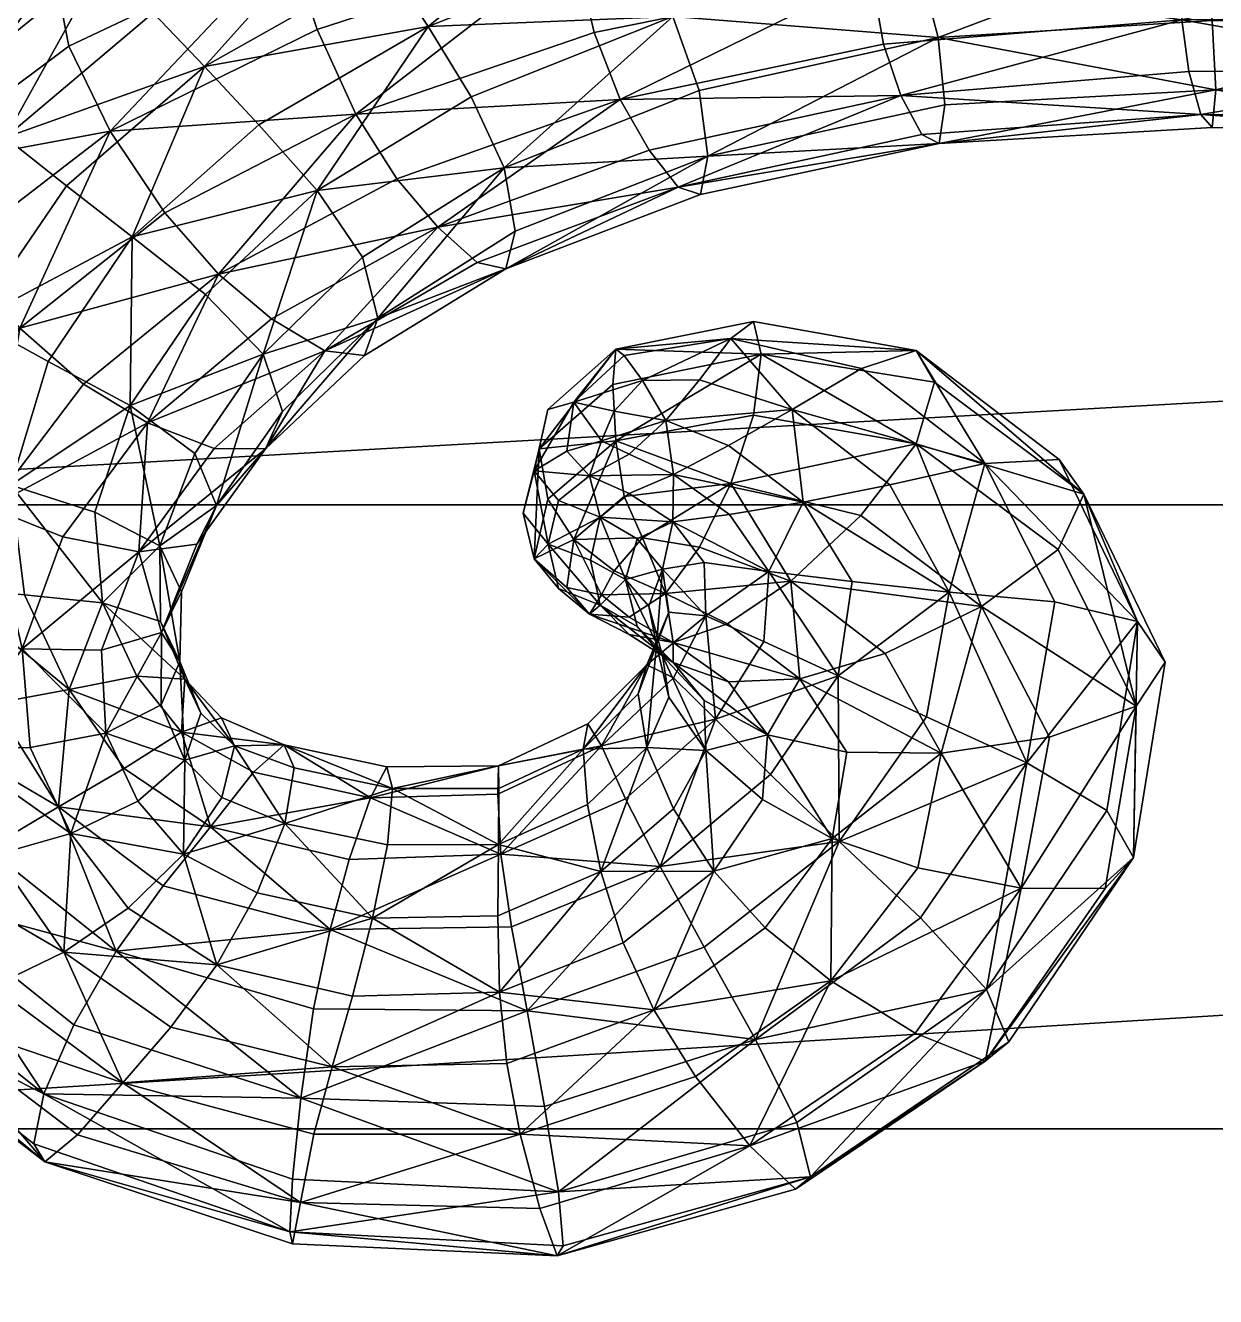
# Model space of a CAD drawing. Header units: millimetres. Extents: x -50 to 50, y -41 to 41.
# Drawn here: x -43.62 to -31.8, y -22.58 to -9.95 of the extents above; entities that cross this region are included whole.
import ezdxf

# ---------------------------------------------------------------- set-up
doc = ezdxf.new("R2010")
doc.units = ezdxf.units.MM
doc.layers.get('0').update_dxf_attribs({"true_color": 0x9ab9e5})

msp = doc.modelspace()

# ---------------------------------------------------------------- meshes
at = {"color": 221, "true_color": 0xe59ad7}
mesh = msp.add_polyface(dxfattribs=at)
corners = [(50, 7.841, -4.036), (-50, 7.835, -4.01), (-50, 7.841, -4.036), (50, 7.835, -4.01), (-50, 7.824, -3.986), (50, 7.824, -3.986), (-50, 7.81, -3.967), (50, 7.81, -3.967), (-50, 7.793, -3.952), (50, 7.793, -3.952), (-50, 7.774, -3.942), (50, 7.774, -3.942), (-50, 7.753, -3.939), (50, 7.753, -3.939), (-50, 4.075, -3.939), (50, 4.075, -3.939), (-50, 3.902, -3.93), (50, 3.902, -3.93), (-50, 3.735, -3.904), (50, 3.735, -3.904), (-50, 3.579, -3.86), (50, 3.579, -3.86), (-49.999, 3.437, -3.796), (50.001, 3.437, -3.796), (-49.999, 3.315, -3.713), (50.001, 3.315, -3.713), (-49.999, 3.216, -3.61), (50.001, 3.216, -3.61), (-49.998, 3.145, -3.487), (50.002, 3.145, -3.487), (-49.972, 0.029, 2.526), (50.028, 0.029, 2.526), (-49.95, -4.089, 8.036), (50.05, -4.089, 8.036), (-49.934, -9.055, 12.883), (50.066, -9.055, 12.883), (-49.927, -14.713, 16.906), (50.073, -14.713, 16.906), (-49.933, -20.911, 19.946), (50.067, -20.911, 19.946), (-49.955, -27.494, 21.842), (50.045, -27.494, 21.842), (-49.996, -34.306, 22.435), (50, -24.332, 35.502), (-50, 40.5, -19.602), (-50, -24.332, 35.502), (-50, -40, 35.498), (-50, -40.115, 35.485), (-50, -40.22, 35.447), (-50, -40.313, 35.388), (-50, -40.39, 35.31), (-50, -40.449, 35.218), (-50, -40.487, 35.112), (-50, -40.5, 34.998), (-50.057, -34.808, 23.41), (-50.07, -34.808, 23.963), (-50.073, -34.808, 24.532), (-50.067, -34.808, 25.112), (-50.055, -34.808, 25.698), (-50.039, -34.807, 26.285), (-50.019, -34.807, 26.869), (-50.015, -34.82, 26.986), (-50.011, -34.858, 27.093), (-50.007, -34.919, 27.188), (-50.004, -34.998, 27.267), (-50.073, 14.934, -8.709)]
mesh.append_faces([[corners[k] for k in face] for face in [(0, 1, 2), (3, 4, 1), (5, 6, 4), (7, 8, 6), (9, 10, 8), (11, 12, 10), (13, 14, 12), (15, 16, 14), (17, 18, 16), (19, 20, 18), (21, 22, 20), (23, 24, 22), (25, 26, 24), (27, 28, 26), (29, 30, 28), (31, 32, 30), (33, 34, 32), (35, 36, 34), (37, 38, 36), (39, 40, 38), (41, 42, 40), (43, 44, 45)]], dxfattribs={"vtx0": -1, "color": 221})
mesh.append_faces([[corners[k] for k in face] for face in [(38, 64, 53), (36, 53, 44), (8, 32, 65)]], dxfattribs={"vtx0": -1, "vtx1": -1, "vtx2": -1, "color": 221})
mesh.append_faces([[corners[k] for k in face] for face in [(40, 54, 55), (40, 55, 56), (40, 56, 57), (40, 57, 58), (40, 58, 59), (40, 59, 60), (40, 60, 61), (40, 61, 62), (38, 63, 64), (18, 28, 30), (10, 30, 32)]], dxfattribs={"vtx0": -1, "vtx2": -1, "color": 221})
mesh.append_faces([[corners[k] for k in face] for face in [(47, 46, 44), (48, 47, 44), (49, 48, 44), (50, 49, 44), (51, 50, 44), (52, 51, 44), (53, 52, 44), (40, 42, 54), (38, 40, 63), (22, 24, 28), (20, 22, 28), (18, 20, 28), (16, 18, 30), (14, 16, 30), (12, 14, 30), (10, 12, 30), (8, 10, 32), (36, 38, 53), (34, 36, 44), (32, 34, 65)]], dxfattribs={"vtx1": -1, "vtx2": -1, "color": 221})
mesh.append_faces([[corners[k] for k in face] for face in [(46, 45, 44), (24, 26, 28)]], dxfattribs={"vtx2": -1, "color": 221})
mesh = msp.add_polyface(dxfattribs=at)
corners = [(50, 40.5, -19.602), (50, 40.5, -35.502), (-50, 40.5, -35.502), (50, 33.651, -35.502), (-50, 33.651, -35.502), (50, 33.536, -35.489), (-50, 33.536, -35.489), (50, 33.431, -35.451), (-50, 33.431, -35.451), (50, 33.338, -35.392), (-50, 33.338, -35.392), (50, 33.261, -35.315), (-50, 33.261, -35.315), (50, 33.202, -35.222), (-50, 33.202, -35.222), (50, 33.164, -35.117), (-50, 33.164, -35.117), (50, 33.151, -35.002), (-50, 33.151, -35.002), (50, 33.151, -31.888), (-50, 33.151, -31.888), (50, 33.138, -31.773), (-50, 33.138, -31.773), (50, 33.1, -31.668), (-50, 33.1, -31.668), (50, 33.041, -31.575), (-50, 33.041, -31.575), (50, 32.964, -31.498), (-50, 32.964, -31.498), (50, 32.871, -31.439), (-50, 32.871, -31.439), (50, 32.766, -31.401), (-50, 32.766, -31.401), (50, 32.651, -31.388), (-50, 32.651, -31.388), (50, 29.662, -31.388), (-50, 29.662, -31.388), (50, 29.547, -31.375), (-50, 29.547, -31.375), (50, 29.442, -31.337), (-50, 29.442, -31.337), (50, 29.349, -31.278), (-50, 29.349, -31.278), (50, 29.272, -31.201), (-50, 29.272, -31.201), (50, 29.213, -31.108), (-50, 29.213, -31.108), (50, 29.175, -31.002), (-50, 29.175, -31.002), (50, 29.162, -30.888), (-50, 29.162, -30.888), (50, 29.162, -26.515), (-50, 29.162, -26.515), (50, 29.153, -26.401), (-50, 29.153, -26.401), (50.001, 29.129, -26.295), (-49.999, 29.129, -26.295), (50.001, 29.09, -26.2), (-49.999, 29.09, -26.2), (50.002, 29.039, -26.12), (-49.998, 29.039, -26.12), (50.003, 28.976, -26.057), (-49.997, 28.976, -26.057), (50.005, 28.904, -26.015), (-49.995, 28.904, -26.015), (50.006, 28.824, -25.997), (-49.994, 28.824, -25.997), (50.031, 27.286, -25.812), (-49.969, 27.286, -25.812), (50.053, 25.68, -25.375), (-49.947, 25.68, -25.376), (50.068, 24.08, -24.585), (-49.932, 24.08, -24.585), (50.073, 22.558, -23.338), (-49.927, 22.558, -23.338), (50.065, 21.189, -21.531), (-49.935, 21.189, -21.531), (50.042, 20.044, -19.064), (-49.958, 20.044, -19.064), (50, 19.198, -15.832), (-50, 19.198, -15.832), (49.958, 18.217, -12.651), (-50.042, 18.217, -12.651), (49.935, 16.736, -10.322), (-50.065, 16.736, -10.322), (49.927, 14.934, -8.709), (-50.073, 14.934, -8.709), (49.932, 12.988, -7.678), (-50.068, 12.988, -7.678), (49.947, 11.077, -7.095), (-50.053, 11.077, -7.095), (49.969, 9.377, -6.826), (-50.031, 9.377, -6.826), (49.994, 8.067, -6.738), (-50.006, 8.067, -6.738), (49.995, 8.013, -6.718), (-50.005, 8.013, -6.718), (49.997, 7.964, -6.667), (-50.003, 7.964, -6.667), (49.998, 7.923, -6.589), (-50.002, 7.923, -6.59), (49.999, 7.89, -6.489), (-50.001, 7.89, -6.489), (49.999, 7.865, -6.369), (-50.001, 7.865, -6.369), (50, 7.849, -6.234), (-50, 7.849, -6.234), (50, 7.844, -6.089), (-50, 7.844, -6.089), (50, 7.844, -4.065), (-50, 7.844, -4.065), (50, -24.332, 35.502), (-50, 40.5, -19.602), (50, 7.793, -3.952)]
mesh.append_faces([[corners[k] for k in face] for face in [(113, 87, 85)]], dxfattribs={"vtx0": -1, "vtx2": -1, "color": 221})
mesh.append_faces([[corners[k] for k in face] for face in [(0, 1, 2), (1, 3, 4), (3, 5, 6), (5, 7, 8), (7, 9, 10), (9, 11, 12), (11, 13, 14), (13, 15, 16), (15, 17, 18), (17, 19, 20), (19, 21, 22), (21, 23, 24), (23, 25, 26), (25, 27, 28), (27, 29, 30), (29, 31, 32), (31, 33, 34), (33, 35, 36), (35, 37, 38), (37, 39, 40), (39, 41, 42), (41, 43, 44), (43, 45, 46), (45, 47, 48), (47, 49, 50), (49, 51, 52), (51, 53, 54), (53, 55, 56), (55, 57, 58), (57, 59, 60), (59, 61, 62), (61, 63, 64), (63, 65, 66), (65, 67, 68), (67, 69, 70), (69, 71, 72), (71, 73, 74), (73, 75, 76), (75, 77, 78), (77, 79, 80), (79, 81, 82), (81, 83, 84), (83, 85, 86), (85, 87, 88), (87, 89, 90), (89, 91, 92), (91, 93, 94), (93, 95, 96), (95, 97, 98), (97, 99, 100), (99, 101, 102), (101, 103, 104), (103, 105, 106), (105, 107, 108), (107, 109, 110), (111, 0, 112)]], dxfattribs={"vtx2": -1, "color": 221})
mesh = msp.add_polyface(dxfattribs=at)
corners = [(50, 7.844, -4.065), (50, 7.841, -4.036), (-50, 7.841, -4.036), (50, 7.835, -4.01), (-50, 7.835, -4.01), (50, 7.824, -3.986), (-50, 7.824, -3.986), (50, 7.81, -3.967), (-50, 7.81, -3.967), (50, 7.793, -3.952), (-50, 7.793, -3.952), (50, 7.774, -3.942), (-50, 7.774, -3.942), (50, 7.753, -3.939), (-50, 7.753, -3.939), (50, 4.075, -3.939), (-50, 4.075, -3.939), (50, 3.902, -3.93), (-50, 3.902, -3.93), (50, 3.735, -3.904), (-50, 3.735, -3.904), (50, 3.579, -3.86), (-50, 3.579, -3.86), (50.001, 3.437, -3.796), (-49.999, 3.437, -3.796), (50.001, 3.315, -3.713), (-49.999, 3.315, -3.713), (50.001, 3.216, -3.61), (-49.999, 3.216, -3.61), (50.002, 3.145, -3.487), (-49.998, 3.145, -3.487), (50.028, 0.029, 2.526), (-49.972, 0.029, 2.526), (50.05, -4.089, 8.036), (-49.95, -4.089, 8.036), (50.066, -9.055, 12.883), (-49.934, -9.055, 12.883), (50.073, -14.713, 16.906), (-49.927, -14.713, 16.906), (50.067, -20.911, 19.946), (-49.933, -20.911, 19.946), (50.045, -27.494, 21.842), (-49.955, -27.494, 21.842), (50.004, -34.306, 22.435), (-49.996, -34.306, 22.435), (50, -40, 35.498), (50, -24.332, 35.502), (-50, -24.332, 35.502), (50, 40.5, -19.602), (50, -40.115, 35.485), (50, -40.22, 35.447), (50, -40.313, 35.388), (50, -40.39, 35.31), (50, -40.449, 35.218), (50, -40.487, 35.112), (50, -40.5, 34.998), (49.943, -34.808, 23.41), (49.93, -34.808, 23.963), (49.927, -34.808, 24.532), (49.933, -34.808, 25.112), (49.945, -34.808, 25.698), (49.961, -34.807, 26.285), (49.981, -34.807, 26.869), (49.985, -34.82, 26.986), (49.993, -34.919, 27.188), (49.996, -34.998, 27.267), (49.927, 14.934, -8.709)]
mesh.append_faces([[corners[k] for k in face] for face in [(45, 48, 46), (25, 29, 27)]], dxfattribs={"vtx0": -1, "color": 221})
mesh.append_faces([[corners[k] for k in face] for face in [(49, 48, 45), (50, 48, 49), (51, 48, 50), (52, 48, 51), (53, 48, 52), (54, 48, 53), (55, 48, 54), (41, 56, 43), (39, 64, 41), (23, 29, 25), (21, 29, 23), (19, 29, 21), (17, 31, 19), (15, 31, 17), (13, 31, 15), (11, 31, 13), (9, 33, 11), (37, 55, 39), (35, 48, 37), (33, 66, 35)]], dxfattribs={"vtx0": -1, "vtx1": -1, "color": 221})
mesh.append_faces([[corners[k] for k in face] for face in [(39, 55, 65), (37, 48, 55), (9, 66, 33)]], dxfattribs={"vtx0": -1, "vtx1": -1, "vtx2": -1, "color": 221})
mesh.append_faces([[corners[k] for k in face] for face in [(41, 57, 56), (41, 58, 57), (41, 59, 58), (41, 60, 59), (41, 61, 60), (41, 62, 61), (41, 63, 62), (39, 65, 64), (19, 31, 29), (11, 33, 31)]], dxfattribs={"vtx0": -1, "vtx2": -1, "color": 221})
mesh.append_faces([[corners[k] for k in face] for face in [(0, 1, 2), (1, 3, 4), (3, 5, 6), (5, 7, 8), (7, 9, 10), (9, 11, 12), (11, 13, 14), (13, 15, 16), (15, 17, 18), (17, 19, 20), (19, 21, 22), (21, 23, 24), (23, 25, 26), (25, 27, 28), (27, 29, 30), (29, 31, 32), (31, 33, 34), (33, 35, 36), (35, 37, 38), (37, 39, 40), (39, 41, 42), (41, 43, 44), (45, 46, 47)]], dxfattribs={"vtx2": -1, "color": 221})
at = {"color": 154, "true_color": 0x1c59b1}
mesh = msp.add_polyface(dxfattribs=at)
corners = [(-35.304, -6.502, 10.479), (-35.299, -6.736, 11.061), (-32.186, -6.464, 10.791), (-35.26, -7.296, 11.616), (-35.298, -7.664, 9.352), (-35.306, -6.891, 9.836), (-32.177, -6.589, 9.527), (-32.176, -8.317, 8.983), (-35.276, -8.579, 9.249), (-35.216, -9.461, 9.454), (-32.141, -7.629, 11.943), (-35.158, -7.884, 12.178), (-34.99, -8.54, 12.78), (-34.925, -10.647, 10.587), (-35.096, -10.137, 9.893), (-32.133, -9.896, 9.664), (-38.206, -7.354, 11.663), (-38.031, -7.901, 12.185), (-38.316, -7.129, 11.105), (-38.352, -7.513, 10.461), (-38.307, -8.27, 9.957), (-38.173, -9.161, 9.822), (-37.968, -10.023, 9.993), (-37.797, -8.484, 12.725), (-37.512, -9.13, 13.3), (-39.619, -9.961, 14.007), (-37.71, -10.689, 10.405), (-37.424, -11.19, 11.07), (-34.544, -11.125, 12.575), (-34.486, -10.742, 13.415), (-36.841, -11.25, 13.823), (-34.553, -10.072, 13.799), (-36.927, -10.598, 14.228), (-34.755, -9.303, 13.454), (-37.187, -9.863, 13.927), (-38.863, -11.365, 14.836), (-39.19, -10.662, 14.581)]
mesh.append_faces([[corners[k] for k in face] for face in [(0, 1, 2), (2, 1, 3), (4, 5, 6), (6, 5, 0), (7, 8, 4), (9, 8, 7), (10, 11, 12), (3, 11, 10), (13, 14, 15), (15, 14, 9), (3, 1, 16), (16, 17, 3), (0, 18, 16), (16, 1, 0), (0, 5, 19), (19, 18, 0), (4, 20, 19), (19, 5, 4), (4, 8, 21), (21, 20, 4), (9, 22, 21), (21, 8, 9), (12, 11, 23), (23, 24, 12), (3, 17, 23), (23, 11, 3), (25, 24, 23), (9, 14, 26), (26, 22, 9), (13, 27, 26), (26, 14, 13), (28, 29, 30), (31, 32, 30), (30, 29, 31), (31, 33, 34), (34, 32, 31), (12, 24, 34), (34, 33, 12), (34, 24, 25), (35, 32, 34), (34, 36, 35)]], dxfattribs={"vtx2": -1, "color": 154})
mesh = msp.add_polyface(dxfattribs=at)
corners = [(-41.016, -8.015, 11.954), (-40.768, -8.238, 12.491), (-38.206, -7.354, 11.663), (-38.316, -7.129, 11.105), (-40.419, -8.773, 12.978), (-38.031, -7.901, 12.185), (-41.004, -9.124, 10.778), (-41.098, -8.387, 11.305), (-38.352, -7.513, 10.461), (-38.307, -8.27, 9.957), (-38.173, -9.161, 9.822), (-40.721, -9.993, 10.61), (-40.335, -10.832, 10.741), (-37.968, -10.023, 9.993), (-40.033, -9.34, 13.478), (-37.797, -8.484, 12.725), (-39.619, -9.961, 14.007), (-37.71, -10.689, 10.405), (-39.928, -11.476, 11.11), (-39.521, -11.957, 11.73), (-39.19, -10.662, 14.581), (-37.187, -9.863, 13.927), (-42.842, -9.309, 13.441), (-42.351, -9.828, 13.887), (-43.205, -9.086, 12.925), (-43.325, -9.444, 12.269), (-42.776, -11.002, 11.519), (-43.188, -10.157, 11.719), (-42.232, -11.813, 11.606), (-41.84, -10.361, 14.332), (-41.301, -10.938, 14.798), (-42.558, -12.051, 15.65), (-41.7, -12.422, 11.917), (-38.863, -11.365, 14.836), (-40.72, -11.592, 15.308), (-40.27, -12.255, 15.51)]
mesh.append_faces([[corners[k] for k in face] for face in [(0, 1, 2), (2, 3, 0), (4, 5, 2), (2, 1, 4), (6, 7, 8), (8, 9, 6), (0, 3, 8), (8, 7, 0), (6, 9, 10), (10, 11, 6), (12, 11, 10), (10, 13, 12), (4, 14, 15), (15, 5, 4), (15, 14, 16), (12, 13, 17), (17, 18, 12), (19, 18, 17), (16, 20, 21), (4, 1, 22), (22, 23, 4), (0, 24, 22), (22, 1, 0), (0, 7, 25), (25, 7, 6), (6, 11, 26), (26, 27, 6), (12, 28, 26), (26, 11, 12), (16, 14, 29), (29, 30, 16), (4, 23, 29), (29, 14, 4), (31, 30, 29), (12, 18, 32), (32, 28, 12), (33, 20, 34), (34, 35, 33), (16, 30, 34), (34, 20, 16), (34, 30, 31)]], dxfattribs={"vtx2": -1, "color": 154})
mesh = msp.add_polyface(dxfattribs=at)
corners = [(-44.846, -10.357, 14.002), (-44.407, -10.574, 14.492), (-42.842, -9.309, 13.441), (-43.205, -9.086, 12.925), (-43.815, -11.064, 14.886), (-42.351, -9.828, 13.887), (-43.325, -9.444, 12.269), (-41.016, -8.015, 11.954), (-41.004, -9.124, 10.778), (-43.188, -10.157, 11.719), (-44.826, -11.384, 12.76), (-44.992, -10.7, 13.34), (-43.674, -12.96, 12.545), (-44.327, -12.194, 12.515), (-42.776, -11.002, 11.519), (-42.232, -11.813, 11.606), (-43.209, -11.544, 15.264), (-41.84, -10.361, 14.332), (-42.558, -12.051, 15.65), (-41.7, -12.422, 11.917), (-43.042, -13.515, 12.785), (-45.438, -12.039, 15.621), (-44.801, -12.48, 15.951), (-45.903, -11.843, 15.168), (-46.497, -13.521, 16.379), (-45.985, -13.645, 16.766), (-45.283, -13.973, 16.999), (-46.058, -12.172, 14.503), (-45.885, -12.817, 13.883), (-46.484, -14.435, 15.048), (-45.366, -13.572, 13.569), (-44.127, -12.885, 16.249), (-43.393, -13.289, 16.539), (-42.578, -13.728, 16.848)]
mesh.append_faces([[corners[k] for k in face] for face in [(0, 1, 2), (2, 3, 0), (4, 5, 2), (2, 1, 4), (6, 3, 7), (8, 9, 6), (10, 11, 6), (6, 9, 10), (0, 3, 6), (6, 11, 0), (12, 13, 14), (14, 15, 12), (10, 9, 14), (14, 13, 10), (4, 16, 17), (17, 5, 4), (17, 16, 18), (12, 15, 19), (19, 20, 12), (4, 1, 21), (21, 22, 4), (0, 23, 21), (21, 1, 0), (24, 25, 21), (21, 23, 24), (26, 22, 21), (0, 11, 27), (27, 23, 0), (10, 28, 27), (27, 11, 10), (27, 28, 29), (24, 23, 27), (10, 13, 30), (30, 28, 10), (30, 13, 12), (18, 16, 31), (31, 32, 18), (4, 22, 31), (31, 16, 4), (31, 22, 26), (18, 32, 33)]], dxfattribs={"vtx2": -1, "color": 154})
mesh = msp.add_polyface(dxfattribs=at)
corners = [(-26.807, -8.323, 8.96), (-26.85, -9.279, 9.272), (-29.236, -9.197, 9.185), (-26.958, -9.98, 9.767), (-29.271, -9.874, 9.646), (-25.169, -10.775, 10.767), (-27.098, -10.522, 10.506), (-29.302, -10.395, 10.365), (-27.239, -11.001, 11.547), (-29.292, -10.856, 11.406), (-25.086, -8.697, 12.923), (-27.003, -8.416, 12.67), (-27.198, -9.271, 13.425), (-29.234, -8.274, 12.541), (-29.252, -9.114, 13.289), (-29.259, -9.966, 13.713), (-27.335, -10.13, 13.85), (-25.701, -10.403, 14.077), (-27.38, -10.829, 13.491), (-29.261, -10.665, 13.355), (-32.165, -9.222, 9.215), (-32.176, -8.317, 8.983), (-35.216, -9.461, 9.454), (-32.133, -9.896, 9.664), (-32.064, -10.41, 10.372), (-34.925, -10.647, 10.587), (-29.269, -11.024, 12.494), (-31.795, -10.591, 13.294), (-31.831, -9.904, 13.662), (-34.553, -10.072, 13.799), (-34.486, -10.742, 13.415), (-34.544, -11.125, 12.575), (-31.94, -9.089, 13.27), (-34.755, -9.303, 13.454), (-34.99, -8.54, 12.78), (-31.943, -10.835, 11.384), (-34.715, -11.035, 11.557)]
mesh.append_faces([[corners[k] for k in face] for face in [(0, 1, 2), (2, 1, 3), (3, 4, 2), (5, 6, 3), (7, 4, 3), (3, 6, 7), (7, 6, 8), (8, 9, 7), (8, 6, 5), (10, 11, 12), (13, 14, 12), (15, 16, 12), (12, 14, 15), (12, 16, 17), (17, 16, 18), (15, 19, 18), (18, 16, 15), (2, 20, 21), (21, 20, 22), (2, 4, 23), (23, 20, 2), (7, 24, 23), (23, 4, 7), (23, 24, 25), (22, 20, 23), (26, 19, 27), (15, 28, 27), (27, 19, 15), (29, 30, 27), (27, 28, 29), (27, 30, 31), (29, 28, 32), (32, 33, 29), (15, 14, 32), (32, 28, 15), (32, 14, 13), (34, 33, 32), (7, 9, 35), (35, 24, 7), (25, 24, 35), (35, 36, 25)]], dxfattribs={"vtx2": -1, "color": 154})
mesh = msp.add_polyface(dxfattribs=at)
corners = [(-37.71, -10.689, 10.405), (-37.424, -11.19, 11.07), (-39.521, -11.957, 11.73), (-36.841, -11.25, 13.823), (-36.914, -11.632, 12.989), (-34.544, -11.125, 12.575), (-38.863, -11.365, 14.836), (-38.753, -11.996, 14.408), (-36.927, -10.598, 14.228), (-38.848, -12.371, 13.575), (-37.134, -11.558, 12.001), (-34.925, -10.647, 10.587), (-34.715, -11.035, 11.557), (-39.133, -12.306, 12.617), (-34.771, -13.18, 16.182), (-35.313, -13.361, 16.608), (-34.09, -14.303, 17.229), (-33.106, -14.609, 16.252), (-34.591, -13.495, 15.511), (-36.004, -13.766, 16.891), (-36.613, -13.062, 16.413), (-36.925, -13.473, 16.699), (-36.387, -12.893, 15.996), (-37.755, -13.167, 16.186), (-37.672, -13.231, 16.53), (-37.491, -13.479, 16.702), (-36.312, -13.216, 15.33), (-34.773, -14.108, 14.859), (-36.387, -13.822, 14.692), (-37.755, -14.079, 14.889), (-37.783, -13.52, 15.542), (-37.259, -13.875, 16.973), (-37.77, -13.782, 16.909), (-38.516, -14.159, 15.98), (-38.43, -13.768, 16.598), (-38.17, -13.694, 16.846)]
mesh.append_faces([[corners[k] for k in face] for face in [(0, 1, 2), (3, 4, 5), (6, 7, 3), (3, 8, 6), (9, 4, 3), (3, 7, 9), (2, 1, 10), (11, 12, 10), (10, 1, 11), (5, 4, 10), (10, 12, 5), (9, 13, 10), (10, 4, 9), (14, 15, 16), (17, 18, 14), (19, 15, 20), (20, 21, 19), (14, 22, 20), (20, 15, 14), (23, 24, 20), (20, 22, 23), (25, 21, 20), (20, 24, 25), (14, 18, 26), (26, 22, 14), (27, 28, 26), (26, 18, 27), (29, 30, 26), (26, 28, 29), (23, 22, 26), (26, 30, 23), (19, 21, 31), (25, 32, 31), (31, 21, 25), (23, 30, 33), (33, 34, 23), (25, 24, 35), (35, 32, 25), (23, 34, 35), (35, 24, 23)]], dxfattribs={"vtx2": -1, "color": 154})
mesh = msp.add_polyface(dxfattribs=at)
corners = [(-29.269, -11.024, 12.494), (-29.292, -10.856, 11.406), (-27.239, -11.001, 11.547), (-27.345, -11.182, 12.629), (-25.706, -11.439, 12.858), (-25.786, -11.093, 13.713), (-27.38, -10.829, 13.491), (-29.261, -10.665, 13.355), (-31.795, -10.591, 13.294), (-31.832, -10.964, 12.443), (-34.544, -11.125, 12.575), (-31.943, -10.835, 11.384), (-34.715, -11.035, 11.557), (-34.072, -19.528, 19.925), (-32.878, -17.749, 18.98), (-33.671, -17.275, 19.01), (-32.573, -15.874, 17.913), (-33.393, -15.677, 18.091), (-34.443, -15.58, 18.047), (-33.853, -20.048, 19.369), (-32.614, -18.216, 18.4), (-34.085, -20.239, 18.481), (-32.893, -18.524, 17.567), (-32.587, -16.714, 16.533), (-32.3, -16.276, 17.299), (-33.728, -18.521, 16.776), (-33.448, -17.021, 15.898), (-34.525, -17.179, 15.451), (-34.09, -14.303, 17.229), (-33.352, -14.262, 16.901), (-33.106, -14.609, 16.252), (-33.36, -15.157, 15.552), (-34.773, -14.108, 14.859), (-34.771, -13.18, 16.182), (-34.122, -15.724, 15.07)]
mesh.append_faces([[corners[k] for k in face] for face in [(0, 1, 2), (2, 3, 0), (4, 3, 2), (4, 5, 6), (6, 3, 4), (0, 3, 6), (6, 7, 0), (8, 9, 0), (10, 9, 8), (0, 9, 11), (11, 1, 0), (10, 12, 11), (11, 9, 10), (13, 14, 15), (16, 17, 15), (15, 14, 16), (15, 17, 18), (13, 19, 20), (20, 14, 13), (21, 22, 20), (20, 19, 21), (23, 24, 20), (20, 22, 23), (16, 14, 20), (20, 24, 16), (23, 22, 25), (25, 26, 23), (25, 22, 21), (27, 26, 25), (18, 17, 28), (16, 29, 28), (28, 17, 16), (16, 24, 30), (30, 29, 16), (23, 31, 30), (30, 24, 23), (30, 31, 32), (33, 29, 30), (23, 26, 34), (34, 31, 23)]], dxfattribs={"vtx2": -1, "color": 154})
mesh = msp.add_polyface(dxfattribs=at)
corners = [(-37.134, -11.558, 12.001), (-39.133, -12.306, 12.617), (-39.521, -11.957, 11.73), (-41.173, -12.867, 12.476), (-41.7, -12.422, 11.917), (-39.928, -11.476, 11.11), (-42.407, -13.899, 13.269), (-38.848, -12.371, 13.575), (-38.753, -11.996, 14.408), (-40.119, -12.86, 15.054), (-40.251, -13.229, 14.225), (-38.863, -11.365, 14.836), (-40.27, -12.255, 15.51), (-41.257, -13.217, 16.206), (-41.066, -13.786, 15.718), (-41.235, -14.157, 14.896), (-42.558, -12.051, 15.65), (-41.831, -12.624, 16.074), (-40.72, -11.592, 15.308), (-40.646, -13.184, 13.306), (-41.744, -14.154, 14.026), (-41.722, -14.721, 16.354), (-41.915, -15.104, 15.545), (-41.936, -14.204, 16.883), (-42.283, -15.121, 17.485), (-42.068, -15.578, 16.913), (-42.267, -15.982, 16.121), (-42.578, -13.728, 16.848), (-42.493, -15.18, 14.739), (-38.567, -15.25, 15.689), (-38.676, -14.798, 16.416), (-38.516, -14.159, 15.98)]
mesh.append_faces([[corners[k] for k in face] for face in [(0, 1, 2), (2, 3, 4), (4, 5, 2), (4, 3, 6), (7, 8, 9), (9, 10, 7), (11, 12, 9), (9, 8, 11), (13, 14, 9), (9, 12, 13), (15, 10, 9), (9, 14, 15), (16, 17, 18), (13, 12, 18), (18, 17, 13), (6, 3, 19), (19, 20, 6), (2, 1, 19), (19, 3, 2), (7, 10, 19), (19, 1, 7), (15, 20, 19), (19, 10, 15), (15, 14, 21), (21, 22, 15), (13, 23, 21), (21, 14, 13), (24, 25, 21), (21, 23, 24), (26, 22, 21), (21, 25, 26), (13, 17, 27), (27, 23, 13), (27, 17, 16), (24, 23, 27), (6, 20, 28), (15, 22, 28), (28, 20, 15), (28, 22, 26), (29, 30, 31)]], dxfattribs={"vtx2": -1, "color": 154})
mesh = msp.add_polyface(dxfattribs=at)
corners = [(-42.407, -13.899, 13.269), (-43.042, -13.515, 12.785), (-41.7, -12.422, 11.917), (-45.438, -12.039, 15.621), (-45.985, -13.645, 16.766), (-45.283, -13.973, 16.999), (-46.484, -14.435, 15.048), (-46.668, -13.85, 15.718), (-46.058, -12.172, 14.503), (-46.497, -13.521, 16.379), (-45.885, -12.817, 13.883), (-45.366, -13.572, 13.569), (-45.932, -15.079, 14.638), (-43.674, -12.96, 12.545), (-44.671, -14.269, 13.514), (-45.188, -15.643, 14.468), (-44.546, -14.256, 17.196), (-44.127, -12.885, 16.249), (-43.763, -14.519, 17.375), (-43.393, -13.289, 16.539), (-43.97, -14.741, 13.672), (-44.427, -15.986, 14.525), (-43.248, -15.031, 14.071), (-43.652, -16.145, 14.826), (-42.929, -14.787, 17.556), (-42.578, -13.728, 16.848), (-42.283, -15.121, 17.485), (-42.493, -15.18, 14.739), (-46.094, -15.329, 17.863), (-45.238, -15.44, 17.948), (-46.75, -15.366, 17.587), (-46.968, -15.723, 16.946), (-46.742, -16.215, 16.218), (-46.065, -16.66, 15.68), (-44.418, -15.529, 18.014), (-43.626, -15.607, 18.07), (-42.852, -15.686, 18.124)]
mesh.append_faces([[corners[k] for k in face] for face in [(0, 1, 2), (3, 4, 5), (6, 7, 8), (8, 7, 9), (6, 10, 11), (11, 12, 6), (13, 14, 11), (15, 12, 11), (11, 14, 15), (5, 16, 17), (18, 19, 17), (17, 16, 18), (15, 14, 20), (20, 21, 15), (13, 1, 20), (20, 14, 13), (0, 22, 20), (20, 1, 0), (20, 22, 23), (18, 24, 25), (25, 19, 18), (25, 24, 26), (23, 22, 27), (27, 22, 0), (5, 4, 28), (28, 29, 5), (9, 30, 28), (28, 4, 9), (9, 7, 31), (31, 30, 9), (6, 32, 31), (31, 7, 6), (6, 12, 33), (18, 16, 34), (34, 35, 18), (5, 29, 34), (34, 16, 5), (26, 24, 36), (18, 35, 36), (36, 24, 18)]], dxfattribs={"vtx2": -1, "color": 154})
mesh = msp.add_polyface(dxfattribs=at)
corners = [(-36.234, -15.375, 17.938), (-36.877, -15.287, 17.886), (-36.859, -15.815, 18.207), (-37.29, -15.354, 17.643), (-34.09, -14.303, 17.229), (-35.033, -14.515, 17.38), (-34.443, -15.58, 18.047), (-33.352, -14.262, 16.901), (-34.771, -13.18, 16.182), (-36.004, -13.766, 16.891), (-35.313, -13.361, 16.608), (-34.773, -14.108, 14.859), (-34.591, -13.495, 15.511), (-33.106, -14.609, 16.252), (-33.36, -15.157, 15.552), (-34.122, -15.724, 15.07), (-35.321, -14.821, 14.49), (-36.017, -15.471, 14.371), (-35.406, -15.476, 17.994), (-35.893, -14.686, 17.5), (-36.626, -14.811, 17.585), (-36.636, -14.125, 17.137), (-37.182, -14.412, 17.329), (-37.542, -15.051, 17.453), (-37.66, -15.454, 16.845), (-37.428, -15.721, 17.012), (-37.187, -14.884, 17.635), (-37.621, -14.6, 17.453), (-37.91, -14.835, 17.316), (-37.755, -14.079, 14.889), (-36.387, -13.822, 14.692), (-36.613, -14.503, 14.355), (-37.672, -14.63, 14.519), (-36.925, -15.135, 14.278), (-37.491, -15.042, 14.426), (-37.259, -13.875, 16.973), (-37.621, -14.211, 17.198), (-37.26, -15.593, 14.419), (-37.77, -15.368, 14.563)]
mesh.append_faces([[corners[k] for k in face] for face in [(0, 1, 2), (2, 1, 3), (4, 5, 6), (4, 7, 8), (9, 5, 4), (4, 10, 9), (11, 12, 13), (11, 14, 15), (15, 16, 11), (17, 16, 15), (0, 18, 19), (19, 20, 0), (6, 5, 19), (19, 18, 6), (9, 21, 19), (19, 5, 9), (22, 20, 19), (19, 21, 22), (3, 23, 24), (24, 25, 3), (3, 1, 26), (26, 23, 3), (0, 20, 26), (26, 1, 0), (22, 27, 26), (26, 20, 22), (28, 23, 26), (29, 30, 31), (31, 32, 29), (11, 16, 31), (31, 30, 11), (17, 33, 31), (31, 16, 17), (34, 32, 31), (31, 33, 34), (22, 21, 35), (35, 36, 22), (35, 21, 9), (34, 33, 37), (37, 38, 34), (37, 33, 17)]], dxfattribs={"vtx2": -1, "color": 154})
mesh = msp.add_polyface(dxfattribs=at)
corners = [(-37.91, -14.835, 17.316), (-38.006, -15.264, 16.724), (-37.66, -15.454, 16.845), (-37.542, -15.051, 17.453), (-37.91, -15.711, 15.956), (-37.187, -14.884, 17.635), (-37.621, -14.6, 17.453), (-37.898, -14.078, 17.109), (-37.621, -14.211, 17.198), (-37.259, -13.875, 16.973), (-37.77, -13.782, 16.909), (-37.898, -15.609, 14.811), (-37.77, -15.368, 14.563), (-37.26, -15.593, 14.419), (-38.425, -15.106, 16.622), (-38.323, -15.544, 15.867), (-38.323, -14.671, 17.21), (-38.567, -14.376, 17.013), (-38.676, -14.798, 16.416), (-38.567, -15.25, 15.689), (-38.015, -14.425, 17.34), (-37.182, -14.412, 17.329), (-38.241, -14.182, 17.177), (-38.516, -14.159, 15.98), (-38.43, -14.658, 15.292), (-38.43, -13.768, 16.598), (-37.755, -14.079, 14.889), (-37.783, -13.52, 15.542), (-38.17, -13.694, 16.846), (-37.672, -14.63, 14.519), (-38.17, -15.059, 14.837), (-37.491, -15.042, 14.426), (-38.241, -15.535, 15.135)]
mesh.append_faces([[corners[k] for k in face] for face in [(0, 1, 2), (2, 3, 0), (2, 1, 4), (5, 6, 0), (7, 8, 9), (9, 10, 7), (11, 12, 13), (4, 1, 14), (14, 15, 4), (0, 16, 14), (14, 1, 0), (17, 18, 14), (14, 16, 17), (19, 15, 14), (14, 18, 19), (0, 6, 20), (20, 16, 0), (21, 8, 20), (20, 6, 21), (7, 22, 20), (20, 8, 7), (17, 16, 20), (20, 22, 17), (23, 24, 19), (17, 25, 23), (23, 18, 17), (26, 24, 23), (23, 27, 26), (17, 22, 28), (28, 25, 17), (7, 10, 28), (28, 22, 7), (26, 29, 30), (30, 24, 26), (31, 12, 30), (30, 29, 31), (11, 32, 30), (30, 12, 11), (19, 24, 30), (30, 32, 19)]], dxfattribs={"vtx2": -1, "color": 154})
mesh = msp.add_polyface(dxfattribs=at)
corners = [(-43.652, -16.145, 14.826), (-44.427, -15.986, 14.525), (-43.97, -14.741, 13.672), (-42.493, -15.18, 14.739), (-42.863, -16.158, 15.392), (-42.267, -15.982, 16.121), (-46.425, -17.262, 18.719), (-45.697, -17.009, 18.868), (-46.094, -15.329, 17.863), (-46.75, -15.366, 17.587), (-44.772, -16.84, 18.786), (-45.238, -15.44, 17.948), (-46.421, -18.045, 17.313), (-46.668, -17.663, 18.104), (-46.968, -15.723, 16.946), (-46.742, -16.215, 16.218), (-46.065, -16.66, 15.68), (-46.484, -14.435, 15.048), (-45.188, -15.643, 14.468), (-45.186, -16.989, 15.362), (-45.932, -15.079, 14.638), (-44.744, -18.281, 16.157), (-43.935, -16.687, 18.708), (-44.418, -15.529, 18.014), (-43.183, -16.547, 18.635), (-43.626, -15.607, 18.07), (-44.358, -17.135, 15.293), (-43.572, -17.124, 15.48), (-43.168, -17.978, 16.017), (-42.51, -16.416, 18.564), (-42.852, -15.686, 18.124), (-42.821, -16.982, 15.93), (-42.503, -17.656, 16.35), (-44.728, -18.603, 19.734), (-43.289, -17.713, 19.286), (-42.638, -17.333, 19.084), (-43.994, -18.131, 19.5), (-42.068, -16.971, 18.886)]
mesh.append_faces([[corners[k] for k in face] for face in [(0, 1, 2), (3, 4, 0), (5, 4, 3), (6, 7, 8), (8, 9, 6), (10, 11, 8), (8, 7, 10), (12, 13, 14), (14, 15, 12), (6, 9, 14), (14, 13, 6), (12, 15, 16), (16, 15, 17), (18, 19, 16), (16, 20, 18), (16, 19, 21), (10, 22, 23), (23, 11, 10), (24, 25, 23), (23, 22, 24), (21, 19, 26), (18, 1, 26), (26, 19, 18), (0, 27, 26), (26, 1, 0), (26, 27, 28), (24, 29, 30), (30, 25, 24), (28, 27, 31), (31, 32, 28), (0, 4, 31), (31, 27, 0), (31, 4, 5), (10, 7, 33), (24, 22, 34), (34, 35, 24), (10, 36, 34), (34, 22, 10), (24, 35, 37), (37, 29, 24)]], dxfattribs={"vtx2": -1, "color": 154})
mesh = msp.add_polyface(dxfattribs=at)
corners = [(-42.267, -15.982, 16.121), (-42.068, -15.578, 16.913), (-42.086, -16.27, 17.346), (-42.27, -16.7, 16.576), (-42.283, -15.121, 17.485), (-42.278, -15.871, 17.956), (-42.035, -16.445, 18.302), (-41.877, -16.784, 17.656), (-42.034, -17.249, 16.91), (-42.852, -15.686, 18.124), (-42.51, -16.416, 18.564), (-42.821, -16.982, 15.93), (-42.503, -17.656, 16.35), (-41.54, -17.107, 17.847), (-41.667, -17.62, 17.126), (-41.672, -16.83, 18.528), (-41.05, -17.096, 18.68), (-40.948, -17.327, 17.973), (-41.041, -17.879, 17.269), (-42.068, -16.971, 18.886), (-41.78, -17.913, 19.402), (-41.354, -17.369, 19.108), (-42.638, -17.333, 19.084), (-42.048, -18.183, 16.647), (-39.974, -17.531, 18.089), (-40.023, -18.092, 17.386), (-40.028, -17.315, 18.803), (-40.192, -17.624, 19.249), (-40.402, -18.237, 19.577), (-38.897, -18.184, 19.544), (-38.919, -17.306, 18.797)]
mesh.append_faces([[corners[k] for k in face] for face in [(0, 1, 2), (2, 3, 0), (4, 5, 2), (2, 1, 4), (6, 7, 2), (2, 5, 6), (8, 3, 2), (2, 7, 8), (9, 5, 4), (6, 5, 9), (9, 10, 6), (0, 3, 11), (8, 12, 11), (11, 3, 8), (8, 7, 13), (13, 14, 8), (6, 15, 13), (13, 7, 6), (16, 17, 13), (13, 15, 16), (18, 14, 13), (13, 17, 18), (6, 10, 19), (19, 15, 6), (20, 21, 19), (19, 22, 20), (16, 15, 19), (19, 21, 16), (8, 14, 23), (23, 12, 8), (23, 14, 18), (18, 17, 24), (24, 25, 18), (16, 26, 24), (24, 17, 16), (16, 21, 27), (27, 26, 16), (20, 28, 27), (27, 21, 20), (27, 28, 29), (30, 26, 27)]], dxfattribs={"vtx2": -1, "color": 154})
mesh = msp.add_polyface(dxfattribs=at)
corners = [(-38.919, -17.306, 18.797), (-38.917, -17.532, 18.088), (-39.974, -17.531, 18.089), (-40.028, -17.315, 18.803), (-40.192, -17.624, 19.249), (-38.926, -17.588, 19.227), (-38.034, -16.89, 18.557), (-38.079, -17.142, 17.862), (-37.445, -16.302, 18.217), (-37.533, -16.591, 17.54), (-37.445, -17.125, 16.819), (-38.035, -17.689, 17.148), (-37.897, -17.107, 18.957), (-36.765, -16.843, 18.804), (-37.182, -16.433, 18.573), (-37.66, -17.633, 19.244), (-37.351, -16.108, 17.25), (-37.228, -16.624, 16.519), (-37.228, -15.781, 17.904), (-37.29, -15.354, 17.643), (-37.428, -15.721, 17.012), (-37.29, -16.213, 16.266), (-37.66, -15.454, 16.845), (-37.542, -15.922, 16.084), (-37.91, -15.711, 15.956), (-37.186, -16.28, 15.445), (-37.621, -16.001, 15.291), (-37.184, -16.08, 14.78), (-37.621, -15.831, 14.749), (-37.26, -15.593, 14.419), (-37.898, -15.609, 14.811), (-38.015, -15.8, 15.237), (-38.241, -15.535, 15.135), (-38.323, -15.544, 15.867), (-38.567, -15.25, 15.689)]
mesh.append_faces([[corners[k] for k in face] for face in [(0, 1, 2), (2, 3, 0), (4, 5, 0), (0, 6, 7), (7, 1, 0), (8, 9, 7), (7, 6, 8), (10, 11, 7), (7, 9, 10), (0, 5, 12), (12, 6, 0), (13, 14, 12), (12, 15, 13), (8, 6, 12), (12, 14, 8), (10, 9, 16), (16, 17, 10), (8, 18, 16), (16, 9, 8), (19, 20, 16), (16, 18, 19), (21, 17, 16), (16, 20, 21), (21, 20, 22), (22, 23, 21), (24, 23, 22), (25, 26, 27), (21, 23, 25), (24, 26, 25), (25, 23, 24), (27, 28, 29), (29, 28, 30), (30, 28, 31), (31, 32, 30), (27, 26, 31), (31, 28, 27), (24, 33, 31), (31, 26, 24), (34, 32, 31), (31, 33, 34)]], dxfattribs={"vtx2": -1, "color": 154})
mesh = msp.add_polyface(dxfattribs=at)
corners = [(-33.671, -17.275, 19.01), (-34.668, -16.821, 18.773), (-35.537, -18.057, 19.459), (-34.443, -15.58, 18.047), (-36.765, -16.843, 18.804), (-36.217, -17.392, 19.106), (-35.547, -16.413, 18.55), (-36.285, -16.071, 18.357), (-35.406, -15.476, 17.994), (-36.234, -15.375, 17.938), (-35.605, -18.028, 15.777), (-35.461, -17.171, 15.252), (-34.525, -17.179, 15.451), (-36.247, -16.997, 15.322), (-37.445, -16.302, 18.217), (-37.182, -16.433, 18.573), (-36.859, -15.815, 18.207), (-37.228, -15.781, 17.904), (-37.29, -15.354, 17.643), (-36.299, -17.642, 15.715), (-36.859, -17.155, 15.984), (-36.877, -16.658, 15.682), (-37.445, -17.125, 16.819), (-37.228, -16.624, 16.519), (-37.183, -17.734, 16.329), (-37.29, -16.213, 16.266), (-35.081, -16.192, 14.812), (-34.122, -15.724, 15.07), (-33.448, -17.021, 15.898), (-36.017, -15.471, 14.371), (-35.926, -16.442, 14.782), (-36.644, -15.897, 14.47), (-36.634, -16.472, 14.99), (-37.184, -16.08, 14.78), (-37.186, -16.28, 15.445), (-37.26, -15.593, 14.419)]
mesh.append_faces([[corners[k] for k in face] for face in [(0, 1, 2), (3, 1, 0), (4, 5, 6), (6, 7, 4), (2, 1, 6), (6, 5, 2), (3, 8, 6), (6, 1, 3), (9, 7, 6), (6, 8, 9), (10, 11, 12), (13, 11, 10), (14, 15, 16), (16, 17, 14), (4, 7, 16), (16, 15, 4), (16, 7, 9), (18, 17, 16), (13, 19, 20), (20, 21, 13), (22, 23, 20), (20, 24, 22), (25, 21, 20), (20, 23, 25), (12, 26, 27), (27, 28, 12), (27, 26, 29), (29, 26, 30), (30, 31, 29), (12, 11, 30), (30, 26, 12), (13, 32, 30), (30, 11, 13), (33, 31, 30), (30, 32, 33), (33, 32, 34), (13, 21, 34), (34, 32, 13), (34, 21, 25), (29, 31, 35), (35, 31, 33)]], dxfattribs={"vtx2": -1, "color": 154})
mesh = msp.add_polyface(dxfattribs=at)
corners = [(-46.065, -16.66, 15.68), (-45.68, -18.242, 16.638), (-46.421, -18.045, 17.313), (-44.744, -18.281, 16.157), (-44.358, -17.135, 15.293), (-43.911, -18.19, 15.952), (-43.168, -17.978, 16.017), (-42.718, -19.147, 20.031), (-43.994, -18.131, 19.5), (-44.728, -18.603, 19.734), (-43.138, -19.88, 20.382), (-44.772, -16.84, 18.786), (-46.425, -17.262, 18.719), (-45.288, -19.087, 19.698), (-45.697, -17.009, 18.868), (-43.435, -20.563, 20.434), (-46.668, -17.663, 18.104), (-45.474, -19.539, 19.107), (-45.279, -19.812, 18.258), (-43.426, -21.24, 18.966), (-43.534, -21.061, 19.861), (-44.695, -19.758, 17.451), (-43.1, -20.97, 18.053), (-43.941, -19.499, 16.813), (-42.651, -20.455, 17.291), (-42.251, -18.498, 19.707), (-43.289, -17.713, 19.286), (-41.78, -17.913, 19.402), (-42.638, -17.333, 19.084), (-43.236, -19.156, 16.476), (-42.175, -19.902, 16.847), (-42.599, -18.721, 16.425), (-42.503, -17.656, 16.35), (-42.048, -18.183, 16.647), (-40.993, -21.935, 20.271)]
mesh.append_faces([[corners[k] for k in face] for face in [(0, 1, 2), (3, 1, 0), (4, 5, 3), (6, 5, 4), (7, 8, 9), (9, 10, 7), (9, 8, 11), (12, 13, 9), (9, 14, 12), (15, 10, 9), (9, 13, 15), (12, 16, 17), (17, 13, 12), (2, 18, 17), (17, 16, 2), (19, 20, 17), (17, 18, 19), (15, 13, 17), (17, 20, 15), (19, 18, 21), (21, 22, 19), (2, 1, 21), (21, 18, 2), (3, 23, 21), (21, 1, 3), (24, 22, 21), (21, 23, 24), (7, 25, 26), (26, 8, 7), (27, 28, 26), (24, 23, 29), (29, 30, 24), (3, 5, 29), (29, 23, 3), (6, 31, 29), (29, 5, 6), (6, 32, 33), (33, 31, 6), (15, 20, 34), (34, 20, 19)]], dxfattribs={"vtx2": -1, "color": 154})
mesh = msp.add_polyface(dxfattribs=at)
corners = [(-36.367, -20.023, 20.449), (-36.877, -19.109, 20.007), (-38.635, -19.741, 20.325), (-38.325, -21.537, 20.884), (-35.957, -20.85, 20.57), (-34.072, -19.528, 19.925), (-34.728, -18.816, 19.843), (-35.537, -18.057, 19.459), (-35.82, -21.39, 20.019), (-38.336, -22.173, 19.401), (-35.971, -21.512, 19.101), (-34.085, -20.239, 18.481), (-33.853, -20.048, 19.369), (-36.424, -21.082, 18.125), (-38.704, -20.965, 17.555), (-36.963, -20.392, 17.277), (-35.618, -19.443, 16.783), (-34.781, -19.961, 17.565), (-36.217, -17.392, 19.106), (-37.314, -18.306, 19.6), (-36.765, -16.843, 18.804), (-37.66, -17.633, 19.244), (-37.376, -19.731, 16.743), (-36.271, -18.914, 16.295), (-36.78, -18.351, 16.133), (-37.681, -19.065, 16.542), (-37.902, -18.357, 16.692), (-37.183, -17.734, 16.329), (-33.671, -17.275, 19.01), (-33.728, -18.521, 16.776), (-34.754, -18.318, 16.142), (-34.525, -17.179, 15.451), (-35.605, -18.028, 15.777), (-36.299, -17.642, 15.715), (-36.247, -16.997, 15.322), (-36.859, -17.155, 15.984)]
mesh.append_faces([[corners[k] for k in face] for face in [(0, 1, 2), (3, 4, 0), (5, 6, 0), (0, 4, 5), (7, 1, 0), (0, 6, 7), (8, 4, 3), (9, 10, 8), (11, 12, 8), (8, 10, 11), (5, 4, 8), (8, 12, 5), (13, 10, 9), (14, 15, 13), (16, 17, 13), (13, 15, 16), (11, 10, 13), (13, 17, 11), (7, 18, 19), (19, 1, 7), (20, 21, 19), (19, 18, 20), (16, 15, 22), (22, 23, 16), (24, 23, 22), (22, 25, 24), (26, 27, 24), (7, 6, 28), (28, 6, 5), (11, 17, 29), (16, 30, 29), (29, 17, 16), (29, 30, 31), (31, 30, 32), (16, 23, 32), (32, 30, 16), (24, 33, 32), (32, 23, 24), (32, 33, 34), (24, 27, 35), (35, 33, 24)]], dxfattribs={"vtx2": -1, "color": 154})
mesh = msp.add_polyface(dxfattribs=at)
corners = [(-40.884, -20.608, 20.735), (-38.462, -20.689, 20.766), (-38.635, -19.741, 20.325), (-38.325, -21.537, 20.884), (-38.336, -22.173, 19.401), (-38.279, -22.075, 20.327), (-40.993, -21.935, 20.271), (-38.704, -20.965, 17.555), (-38.508, -21.702, 18.412), (-40.885, -21.642, 18.381), (-38.79, -18.904, 19.914), (-40.593, -18.932, 19.933), (-38.897, -18.184, 19.544), (-40.572, -20.296, 17.045), (-38.836, -20.264, 17.024), (-38.909, -19.555, 16.822), (-38.919, -18.087, 17.379), (-40.023, -18.092, 17.386), (-39.974, -17.531, 18.089), (-38.917, -17.532, 18.088), (-38.926, -17.588, 19.227), (-40.192, -17.624, 19.249), (-40.171, -18.82, 16.973), (-38.926, -18.795, 16.949), (-36.367, -20.023, 20.449), (-35.82, -21.39, 20.019), (-36.424, -21.082, 18.125), (-37.314, -18.306, 19.6), (-37.66, -17.633, 19.244), (-36.877, -19.109, 20.007), (-37.376, -19.731, 16.743), (-36.963, -20.392, 17.277), (-37.681, -19.065, 16.542), (-38.079, -17.142, 17.862), (-38.035, -17.689, 17.148), (-37.897, -17.107, 18.957), (-36.78, -18.351, 16.133), (-37.902, -18.357, 16.692), (-37.445, -17.125, 16.819), (-37.183, -17.734, 16.329)]
mesh.append_faces([[corners[k] for k in face] for face in [(0, 1, 2), (3, 1, 0), (4, 5, 6), (6, 5, 3), (7, 8, 9), (9, 8, 4), (2, 10, 11), (11, 10, 12), (13, 14, 7), (15, 14, 13), (16, 17, 18), (18, 19, 16), (12, 20, 21), (22, 23, 15), (16, 23, 22), (2, 1, 24), (24, 1, 3), (3, 5, 25), (25, 5, 4), (4, 8, 26), (26, 8, 7), (12, 10, 27), (27, 28, 12), (2, 29, 27), (27, 10, 2), (7, 14, 30), (30, 31, 7), (15, 32, 30), (30, 14, 15), (16, 19, 33), (33, 34, 16), (12, 28, 35), (35, 20, 12), (36, 32, 37), (15, 23, 37), (37, 32, 15), (16, 34, 37), (37, 23, 16), (38, 39, 37), (37, 34, 38)]], dxfattribs={"vtx2": -1, "color": 154})
mesh = msp.add_polyface(dxfattribs=at)
corners = [(-43.289, -17.713, 19.286), (-42.251, -18.498, 19.707), (-41.78, -17.913, 19.402), (-41.716, -19.282, 16.705), (-42.175, -19.902, 16.847), (-43.236, -19.156, 16.476), (-42.599, -18.721, 16.425), (-42.048, -18.183, 16.647), (-41.317, -18.569, 16.846), (-41.041, -17.879, 17.269), (-38.635, -19.741, 20.325), (-40.757, -19.719, 20.32), (-40.884, -20.608, 20.735), (-42.718, -19.147, 20.031), (-43.138, -19.88, 20.382), (-43.435, -20.563, 20.434), (-40.966, -21.411, 20.834), (-38.325, -21.537, 20.884), (-40.993, -21.935, 20.271), (-43.426, -21.24, 18.966), (-40.966, -22.055, 19.352), (-38.336, -22.173, 19.401), (-43.1, -20.97, 18.053), (-40.885, -21.642, 18.381), (-42.651, -20.455, 17.291), (-40.753, -20.965, 17.548), (-38.704, -20.965, 17.555), (-40.593, -18.932, 19.933), (-40.402, -18.237, 19.577), (-38.897, -18.184, 19.544), (-40.572, -20.296, 17.045), (-40.37, -19.594, 16.857), (-38.909, -19.555, 16.822), (-40.171, -18.82, 16.973), (-40.023, -18.092, 17.386), (-38.919, -18.087, 17.379)]
mesh.append_faces([[corners[k] for k in face] for face in [(0, 1, 2), (3, 4, 5), (5, 6, 3), (3, 6, 7), (7, 8, 3), (9, 8, 7), (10, 11, 12), (13, 14, 12), (12, 11, 13), (15, 16, 12), (12, 14, 15), (12, 16, 17), (18, 16, 15), (19, 20, 18), (18, 20, 21), (17, 16, 18), (19, 22, 23), (23, 20, 19), (24, 25, 23), (23, 22, 24), (23, 25, 26), (21, 20, 23), (2, 1, 27), (27, 28, 2), (13, 11, 27), (27, 1, 13), (27, 11, 10), (29, 28, 27), (26, 25, 30), (24, 4, 30), (30, 25, 24), (3, 31, 30), (30, 4, 3), (30, 31, 32), (32, 31, 33), (3, 8, 33), (33, 31, 3), (9, 34, 33), (33, 8, 9), (33, 34, 35)]], dxfattribs={"vtx2": -1, "color": 154})

doc.saveas('drawing.dxf')
